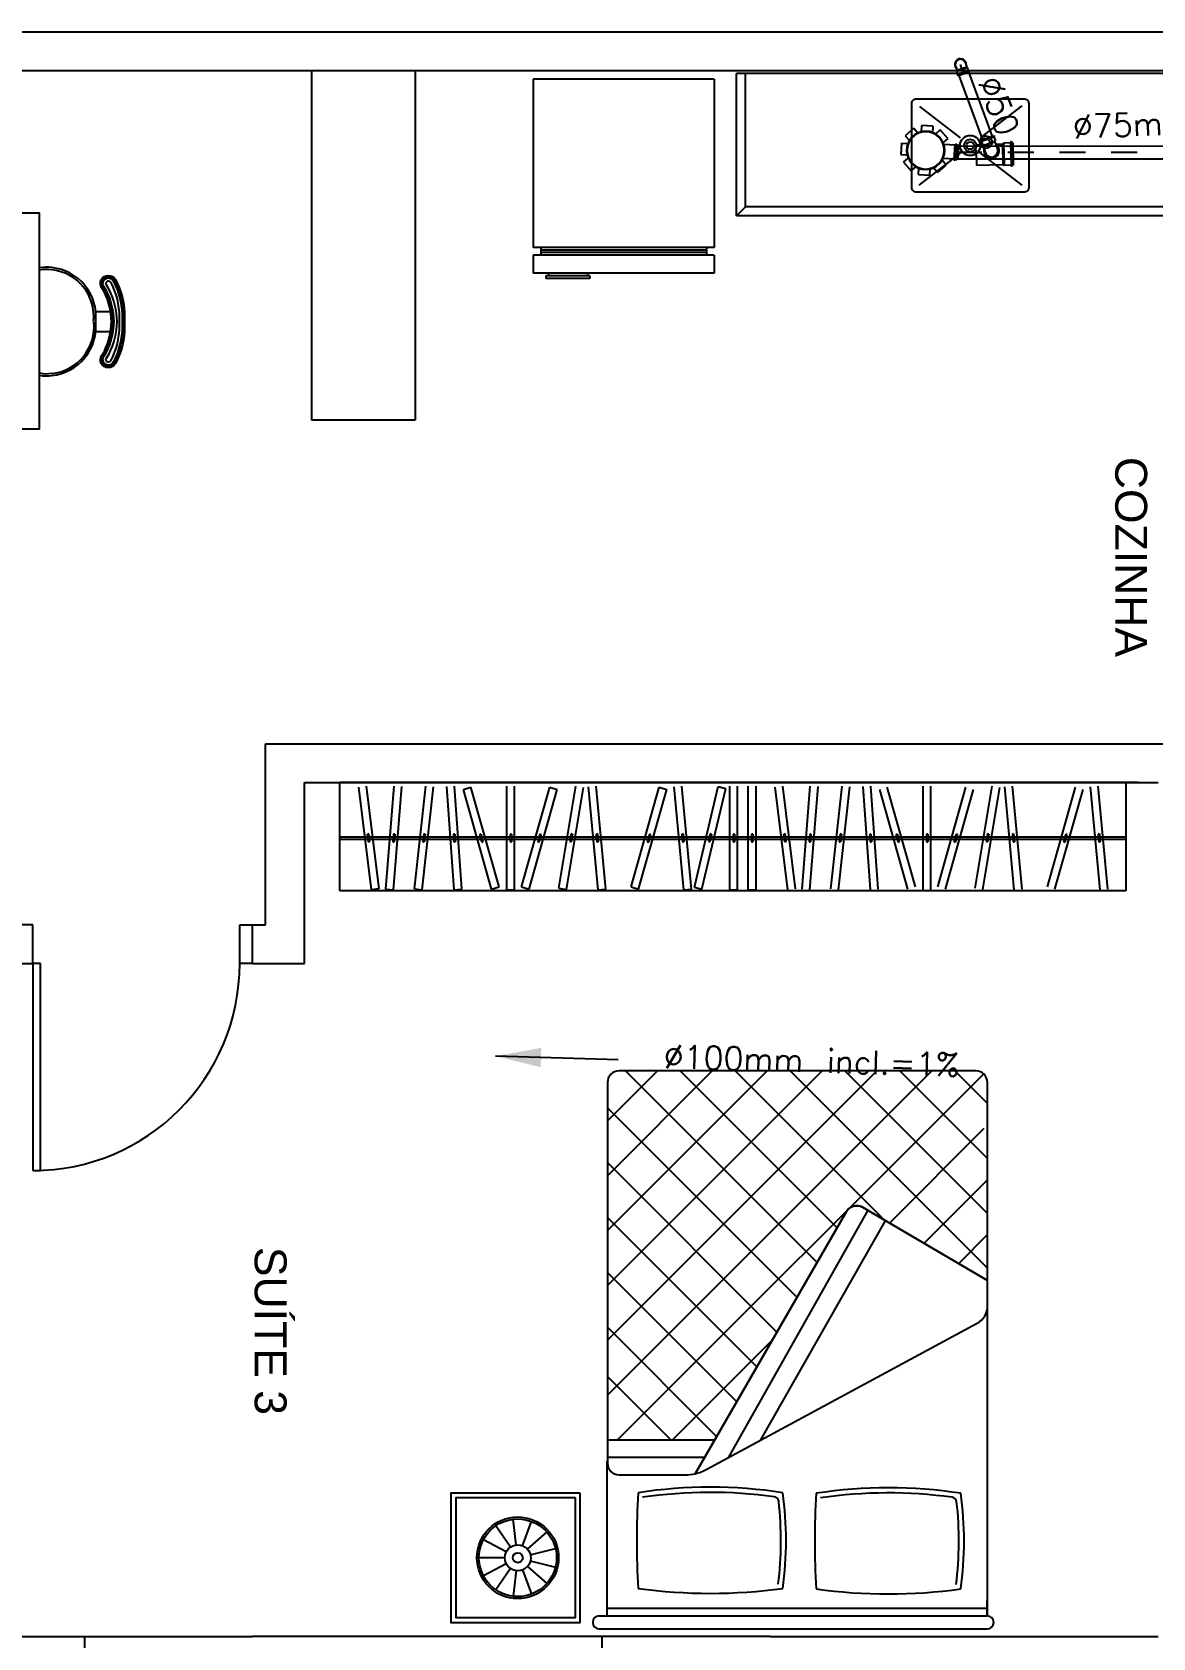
# Model space of a CAD drawing. Header units: millimetres. Extents: x 4595 to 4915, y 2085 to 2243.
# Drawn here: x 4725.47 to 4729.8, y 2172.46 to 2178.67 of the extents above; entities that cross this region are included whole.
import ezdxf
from ezdxf.enums import TextEntityAlignment as Align

# ---------------------------------------------------------------- set-up
doc = ezdxf.new("R2010")
doc.units = ezdxf.units.MM
doc.header["$LTSCALE"] = 0.8
doc.linetypes.add('HIDDEN2', pattern=[0.1875, 0.125, -0.0625])
for name, color, linetype in [('02', 2, 'Continuous'), ('BANHO_COZINHA', 7, 'Continuous'), ('CONEXAO_ESGOTO', 7, 'Continuous'), ('DETALHE_CONEXAO_EG', 3, 'Continuous'), ('DIVERSOS', 4, 'Continuous'), ('MOBIL-I', 251, 'Continuous'), ('MOVEIS', 7, 'Continuous'), ('parede', 2, 'Continuous'), ('PISO', 8, 'Continuous'), ('TUBULAÇÃO_ESGOTO', 6, 'Continuous')]:
    doc.layers.add(name, color=color, linetype=linetype)
doc.styles.add('ROMANS', font='romans', dxfattribs={"height": 0.1})
doc.styles.add('SANSSERIF', font='sas_____.pfb', dxfattribs={"height": 1})

# ---------------------------------------------------------------- blocks, each defined once
blk = doc.blocks.new('Ads_egD_cxs150x150x50-p')
for p, q in [((-0.0825, 0.0514), (-0.0514, 0.0825)), ((-0.0514, 0.0825), (-0.0343, 0.0655)), ((-0.022, 0.0947), (-0.022, 0.0706)), ((-0.022, 0.0947), (0.022, 0.0947)), ((0.022, 0.0947), (0.022, 0.0706)), ((0.0514, 0.0825), (0.0343, 0.0655)), ((0.0514, 0.0825), (0.0825, 0.0514)), ((-0.0947, 0.022), (-0.0706, 0.022)), ((-0.0947, -0.022), (-0.0947, 0.022)), ((-0.0825, 0.0514), (-0.0655, 0.0343)), ((0.0825, 0.0514), (0.0655, 0.0343)), ((0.1124, 0.0268), (0.069, 0.0268)), ((0.1124, 0.0287), (0.1124, -0.0287)), ((0.1175, 0.0312), (0.1148, 0.0312)), ((0.12, 0.0287), (0.12, -0.0287)), ((0.1269, 0.0268), (0.12, 0.0268)), ((0.1269, 0.0268), (0.1269, -0.0268)), ((-0.0947, -0.022), (-0.0706, -0.022)), ((-0.0825, -0.0514), (-0.0655, -0.0343)), ((-0.0514, -0.0825), (-0.0825, -0.0514)), ((0.0825, -0.0514), (0.0514, -0.0825)), ((0.0825, -0.0514), (0.0655, -0.0343)), ((0.1124, -0.0268), (0.069, -0.0268)), ((0.1175, -0.0312), (0.1148, -0.0312)), ((0.1269, -0.0268), (0.12, -0.0268)), ((-0.0514, -0.0825), (-0.0343, -0.0655)), ((-0.022, -0.0947), (-0.022, -0.0706)), ((0.022, -0.0947), (-0.022, -0.0947)), ((0.022, -0.0947), (0.022, -0.0706)), ((0.0514, -0.0825), (0.0343, -0.0655))]:
    blk.add_line(p, q)
for radius in [0.074, 0.072]:
    blk.add_circle((0, 0), radius)
for centre, start, end in [((0.1148, 0.0287), 90, 180), ((0.1175, 0.0287), 360, 90), ((0.1148, -0.0287), 180, 270), ((0.1175, -0.0287), 270, 0)]:
    blk.add_arc(centre, 0.00245, start, end)
blk = doc.blocks.new('Ads_egD_90j40-d')
for p, q in [((0, 0.0202), (0.0096, 0.0202)), ((0.0096, 0.0202), (0.0174, 0.0202)), ((0.0191, 0.0214), (0.0174, 0.0202)), ((0.0174, 0.0202), (0.0174, -0.0202)), ((0.0323, 0.0214), (0.0191, 0.0214)), ((0.0191, -0.0214), (0.0191, 0.0214)), ((0.0343, 0.0223), (0.0323, 0.0214)), ((0.0323, 0.0214), (0.0323, -0.0214)), ((0.0343, 0.0223), (0.0343, -0.0223)), ((0.0382, 0.0223), (0.0343, 0.0223)), ((0.0382, 0.0223), (0.0382, -0.0223)), ((0, -0.0202), (0.0096, -0.0202)), ((0.0096, -0.0202), (0.0174, -0.0202)), ((0.0191, -0.0214), (0.0174, -0.0202)), ((0.0323, -0.0214), (0.0191, -0.0214)), ((0.0343, -0.0223), (0.0323, -0.0214)), ((0.0382, -0.0223), (0.0343, -0.0223))]:
    blk.add_line(p, q)
for radius, start, end in [(0.0223, 64.62318, 295.37682), (0.0202, 90, 270)]:
    blk.add_arc((0, 0), radius, start, end)
blk = doc.blocks.new('Adh_BalaoAf')
for p, q in [((0, 0), (0.65, 0)), ((1.8, 0), (1.15, 0))]:
    blk.add_line(p, q)
blk.add_circle((0.9, 0), 0.25)

msp = doc.modelspace()

# ---------------------------------------------------------------- linework, layer by layer
at = {"linetype": 'Continuous'}
for p, q in [((4729.1637, 2178.2367), (4729.1636, 2178.2367)), ((4729.263, 2178.1525), (4729.2591, 2178.1524))]:
    msp.add_line(p, q, dxfattribs=at)
msp.add_lwpolyline([(4723.6465, 2177.9675), (4723.6465, 2177.1338), (4725.4993, 2177.1338), (4725.4993, 2177.9675)], close=True)
at = {"layer": '02', "color": 3, "lineweight": 40}
msp.add_line((4729.261, 2178.2393), (4729.257, 2178.2392), dxfattribs=at)
at = {"layer": 'BANHO_COZINHA'}
for p, q in [((4729.9939, 2178.5066), (4728.1939, 2178.5066)), ((4728.1939, 2177.9566), (4728.1939, 2178.5066)), ((4728.2289, 2177.9916), (4728.2289, 2178.5066)), ((4728.9009, 2178.3802), (4729.0584, 2178.2586)), ((4729.2958, 2178.3825), (4729.1355, 2178.2586)), ((4729.0584, 2178.199), (4728.8981, 2178.0751)), ((4729.1355, 2178.199), (4729.2958, 2178.0751)), ((4728.2289, 2177.9916), (4728.1939, 2177.9566)), ((4729.9589, 2177.9916), (4728.2289, 2177.9916)), ((4729.9939, 2177.9566), (4728.1939, 2177.9566))]:
    msp.add_line(p, q, dxfattribs=at)
msp.add_lwpolyline([(4729.1464, 2178.4096), (4729.3049, 2178.4096, -0.414214), (4729.323, 2178.3915), (4729.323, 2178.066, -0.414214), (4729.3049, 2178.048), (4728.889, 2178.048, -0.414214), (4728.8709, 2178.066), (4728.8709, 2178.3915, -0.414214), (4728.889, 2178.4096), (4729.1464, 2178.4096)], format="xyb", dxfattribs=at)
for radius in [0.0391, 0.024, 0.0147]:
    msp.add_circle((4729.097, 2178.2288), radius, dxfattribs=at)
at = {"layer": 'CONEXAO_ESGOTO'}
msp.add_line((4727.7362, 2174.6958), (4727.2619, 2174.7093), dxfattribs=at)
msp.add_solid([(4727.2619, 2174.7093), (4727.4368, 2174.6668), (4727.4389, 2174.7418)], dxfattribs=at)
at = {"layer": 'DETALHE_CONEXAO_EG'}
for p, q in [((4729.119, 2178.2318), (4729.1536, 2178.2327)), ((4729.1199, 2178.1931), (4729.119, 2178.2318)), ((4729.1338, 2178.2454), (4729.1346, 2178.2431)), ((4729.1346, 2178.2431), (4729.137, 2178.244)), ((4729.1353, 2178.2486), (4729.1869, 2178.2675)), ((4729.1361, 2178.2463), (4729.1878, 2178.2652)), ((4729.137, 2178.244), (4729.1887, 2178.2628)), ((4729.137, 2178.244), (4729.143, 2178.2275)), ((4729.143, 2178.2275), (4729.1947, 2178.2464)), ((4729.1462, 2178.226), (4729.143, 2178.2275)), ((4729.1932, 2178.2432), (4729.1462, 2178.226)), ((4729.1462, 2178.226), (4729.1555, 2178.2005)), ((4729.1875, 2178.2602), (4729.1859, 2178.262)), ((4729.1869, 2178.2675), (4729.1878, 2178.2652)), ((4729.1869, 2178.2675), (4729.1878, 2178.2652)), ((4729.1894, 2178.2619), (4729.1875, 2178.2602)), ((4729.1878, 2178.2652), (4729.1901, 2178.266)), ((4729.191, 2178.2637), (4729.1887, 2178.2628)), ((4729.1887, 2178.2628), (4729.1947, 2178.2464)), ((4729.1901, 2178.266), (4729.191, 2178.2637)), ((4729.2025, 2178.2177), (4729.1932, 2178.2432)), ((4729.1973, 2178.234), (4729.2217, 2178.2342)), ((4729.2216, 2178.2344), (4729.2255, 2178.2384)), ((4729.2216, 2178.2344), (4729.2235, 2178.1555)), ((4729.2531, 2178.2391), (4729.2255, 2178.2384)), ((4729.2255, 2178.2384), (4729.2275, 2178.1516)), ((4729.2569, 2178.2431), (4729.253, 2178.243)), ((4729.253, 2178.243), (4729.2531, 2178.2391)), ((4729.2531, 2178.2391), (4729.2551, 2178.1523)), ((4729.257, 2178.2392), (4729.2591, 2178.1524)), ((4729.1199, 2178.1931), (4729.1208, 2178.1532)), ((4729.1208, 2178.1532), (4729.2235, 2178.1555)), ((4729.2235, 2178.1555), (4729.2275, 2178.1516)), ((4729.2551, 2178.1523), (4729.2275, 2178.1516)), ((4729.2552, 2178.1484), (4729.2551, 2178.1523)), ((4729.263, 2178.1525), (4729.2591, 2178.1524)), ((4729.2591, 2178.1524), (4729.2591, 2178.1484)), ((4729.2591, 2178.1484), (4729.2552, 2178.1484))]:
    msp.add_line(p, q, dxfattribs=at)
at = {"layer": 'DETALHE_CONEXAO_EG', "color": 3}
msp.add_line((4729.261, 2178.2393), (4729.263, 2178.1525), dxfattribs=at)
at = {"layer": 'DETALHE_CONEXAO_EG'}
for radius, start, end in [(0.03, 166.51449, 53.62911), (0.0275, 175.45182, 44.69177), (0.025, 200.0718, 20.0718)]:
    msp.add_arc((4729.179, 2178.2091), radius, start, end, dxfattribs=at)
at = {"layer": 'MOBIL-I', "color": 253}
for radius in [0.024, 0.0147]:
    msp.add_circle((4729.1575, 2178.2418), radius, dxfattribs=at)
at = {"layer": 'MOVEIS'}
for p, q in [((4725.7171, 2177.5872), (4725.7744, 2177.5872)), ((4725.7171, 2177.5097), (4725.7744, 2177.5097)), ((4728.9484, 2174.6526), (4727.6948, 2173.399)), ((4728.5241, 2174.6526), (4727.6948, 2173.8233)), ((4728.7362, 2174.6526), (4727.6948, 2173.6112)), ((4728.312, 2174.6526), (4727.6948, 2174.0354)), ((4728.0998, 2174.6526), (4727.6948, 2174.2475)), ((4727.8877, 2174.6526), (4727.6948, 2174.4597)), ((4729.1482, 2174.6403), (4727.7343, 2173.2264)), ((4728.5049, 2173.912), (4727.7644, 2174.6526)), ((4728.5826, 2174.0465), (4727.9765, 2174.6526)), ((4728.7659, 2174.0753), (4728.1886, 2174.6526)), ((4729.1639, 2173.8895), (4728.4008, 2174.6526)), ((4729.1639, 2174.1016), (4728.6129, 2174.6526)), ((4729.1639, 2174.3138), (4728.825, 2174.6526)), ((4729.1639, 2174.5259), (4729.0372, 2174.6526)), ((4728.4273, 2173.7775), (4727.6948, 2174.51)), ((4729.1498, 2174.4298), (4728.7845, 2174.0645)), ((4728.3497, 2173.643), (4727.6948, 2174.2979)), ((4729.1639, 2174.2317), (4728.9184, 2173.9863)), ((4728.272, 2173.5085), (4727.6948, 2174.0858)), ((4729.1639, 2174.0196), (4729.0524, 2173.9081)), ((4728.1944, 2173.374), (4727.6948, 2173.8736)), ((4729.163, 2173.7317), (4729.163, 2172.5461)), ((4728.1168, 2173.2395), (4727.6948, 2173.6615)), ((4728.3314, 2173.6114), (4727.9464, 2173.2264)), ((4727.9394, 2173.2264), (4727.6948, 2173.471)), ((4727.693, 2173.1443), (4727.693, 2172.5461)), ((4727.3198, 2172.8119), (4727.263, 2172.8942)), ((4727.3421, 2172.8204), (4727.3301, 2172.9197)), ((4727.3659, 2172.8175), (4727.4014, 2172.911)), ((4727.3039, 2172.794), (4727.2154, 2172.8405)), ((4727.3856, 2172.8039), (4727.4604, 2172.8702)), ((4727.2982, 2172.7708), (4727.1982, 2172.7708)), ((4727.3967, 2172.7827), (4727.4938, 2172.8067)), ((4727.3967, 2172.7588), (4727.4938, 2172.7349)), ((4727.3039, 2172.7475), (4727.2154, 2172.7011)), ((4727.3198, 2172.7296), (4727.263, 2172.6473)), ((4727.3421, 2172.7211), (4727.3301, 2172.6219)), ((4727.3659, 2172.724), (4727.4014, 2172.6305)), ((4727.3856, 2172.7376), (4727.4604, 2172.6713)), ((4727.693, 2172.5761), (4729.163, 2172.5761)), ((4729.163, 2172.5461), (4729.163, 2172.6061)), ((4727.663, 2172.5461), (4729.163, 2172.5461)), ((4727.663, 2172.4961), (4729.163, 2172.4961))]:
    msp.add_line(p, q, dxfattribs=at)
msp.add_lwpolyline([(4725.8288, 2177.5647), (4725.8288, 2177.5315, -0.126461), (4725.7929, 2177.3863, -1.05486), (4725.7405, 2177.4187), (4725.7504, 2177.4345, 0.10861), (4725.778, 2177.5484, 0.10861), (4725.7504, 2177.6624), (4725.7405, 2177.6782, -1.05486), (4725.7929, 2177.7106, -0.126461), (4725.8288, 2177.5653), (4725.8288, 2177.5321)], format="xyb", dxfattribs=at)
for points in [[(4725.823, 2177.5484), (4725.823, 2177.5315, -0.12647), (4725.7878, 2177.3891, -1.057116), (4725.7453, 2177.4155), (4725.7555, 2177.4317, 0.109005), (4725.7838, 2177.5484, 0.109005), (4725.7555, 2177.6652), (4725.7453, 2177.6814, -1.057116), (4725.7878, 2177.7078, -0.12647), (4725.823, 2177.5654)], [(4725.819, 2177.5484), (4725.819, 2177.5315, -0.126475), (4725.7843, 2177.391, -1.059183), (4725.7486, 2177.4133), (4725.759, 2177.4297, 0.109269), (4725.7878, 2177.5484, 0.109269), (4725.759, 2177.6672), (4725.7486, 2177.6836, -1.059183), (4725.7843, 2177.7059, -0.126475), (4725.819, 2177.5654)], [(4725.8074, 2177.5484), (4725.8074, 2177.5314, -0.126481), (4725.7741, 2177.3965, -1.071489), (4725.7583, 2177.4068), (4725.7691, 2177.4241, 0.110003), (4725.7994, 2177.5484, 0.110003), (4725.7691, 2177.6728), (4725.7583, 2177.6901, -1.071489), (4725.7741, 2177.7004, -0.126481), (4725.8074, 2177.5654)]]:
    msp.add_lwpolyline(points, format="xyb", close=True, dxfattribs=at)
at = {"layer": 'MOVEIS', "linetype": 'Continuous'}
for points in [[(4728.0339, 2173.0958), (4728.6187, 2174.1092, -0.415665), (4728.68, 2174.1255), (4729.1639, 2173.843), (4729.1639, 2174.4179), (4729.1639, 2174.6075, 0.414214), (4729.1189, 2174.6524), (4727.7397, 2174.6524, 0.414214), (4727.6948, 2174.6075), (4727.6948, 2174.4179), (4727.6948, 2173.1365, 0.414214), (4727.7397, 2173.0915), (4727.9948, 2173.0915, 0.055363)], [(4729.1639, 2173.843), (4728.68, 2174.1255, 0.415665), (4728.6187, 2174.1092), (4728.0339, 2173.0958, 0.068584), (4728.0794, 2173.1129), (4729.1243, 2173.6771, 0.275591), (4729.1639, 2173.7435)]]:
    msp.add_lwpolyline(points, format="xyb", close=True, dxfattribs=at)
for points in [[(4728.1635, 2173.159), (4728.703, 2174.1144)], [(4728.2871, 2173.2264), (4728.7704, 2174.0751)], [(4727.6976, 2173.2264), (4728.1073, 2173.2264)], [(4727.6948, 2173.159), (4728.0679, 2173.159)]]:
    msp.add_lwpolyline(points, dxfattribs=at)
at = {"layer": 'MOVEIS'}
for points in [[(4727.59, 2173.0207), (4727.09, 2173.0207), (4727.09, 2172.5207), (4727.59, 2172.5207)], [(4727.5713, 2173.0021), (4727.1086, 2173.0021), (4727.1086, 2172.5394), (4727.5713, 2172.5394)]]:
    msp.add_lwpolyline(points, close=True, dxfattribs=at)
for radius in [0.1578, 0.15, 0.05, 0.019]:
    msp.add_circle((4727.3482, 2172.7708), radius, dxfattribs=at)
for centre, radius, start, end in [((4725.5266, 2177.6434), 0.1154, 79.51205, 103.65465), ((4725.5266, 2177.6434), 0.1069, 79.51205, 103.65465), ((4725.5284, 2177.5682), 0.1811, 354.01851, 84.18906), ((4725.5284, 2177.5682), 0.1896, 354.01851, 84.18906), ((4725.5284, 2177.5287), 0.1822, 275.81094, 5.98149), ((4725.5284, 2177.5287), 0.1896, 275.81094, 5.98149), ((4725.5266, 2177.4535), 0.1067, 256.34535, 280.48795), ((4725.5266, 2177.4535), 0.1154, 256.34535, 280.48795), ((4731.3259, 2172.8373), 3.5176, 176.98842, 183.01158), ((4728.093, 2171.1992), 1.8443, 81.27584, 98.72416), ((4728.093, 2171.1992), 1.8243, 82.23291, 98.26343), ((4728.3368, 2172.9869), 0.02, 6.4988, 82.23291), ((4727.0236, 2172.8373), 1.3617, 352.19981, 7.80019), ((4732.0137, 2172.8352), 3.5176, 176.98842, 183.01158), ((4728.7807, 2171.197), 1.8443, 81.27584, 98.72416), ((4728.7807, 2171.197), 1.8243, 82.23291, 98.26343), ((4729.0246, 2172.9848), 0.02, 6.4988, 82.23291), ((4727.7114, 2172.8352), 1.3617, 352.19981, 7.80019), ((4727.0236, 2172.8373), 1.3417, 352.80483, 6.4988), ((4727.7114, 2172.8352), 1.3417, 352.80483, 6.4988), ((4728.093, 2174.6813), 2.048, 262.1494, 277.8506), ((4728.7807, 2174.6791), 2.048, 262.1494, 277.8506), ((4727.663, 2172.5211), 0.025, 90, 270), ((4729.163, 2172.5211), 0.025, 270, 90)]:
    msp.add_arc(centre, radius, start, end, dxfattribs=at)
at = {"layer": 'parede', "color": 253}
for p, q in [((4734.5234, 2178.6671), (4709.5234, 2178.6671)), ((4731.3734, 2178.5171), (4717.7779, 2178.5171)), ((4726.5521, 2177.1671), (4726.5521, 2178.5171)), ((4726.9521, 2178.5171), (4726.9521, 2177.1671)), ((4727.4073, 2178.485), (4727.4073, 2177.835)), ((4728.1073, 2178.485), (4727.4073, 2178.485)), ((4728.1073, 2178.485), (4728.1073, 2177.835)), ((4728.1073, 2177.835), (4727.4073, 2177.835)), ((4728.1073, 2177.805), (4727.4073, 2177.805)), ((4727.4073, 2177.805), (4727.4073, 2177.735)), ((4727.4373, 2177.835), (4727.4373, 2177.805)), ((4728.0773, 2177.825), (4727.4373, 2177.825)), ((4728.0773, 2177.815), (4727.4373, 2177.815)), ((4728.0773, 2177.835), (4728.0773, 2177.805)), ((4728.1073, 2177.805), (4728.1073, 2177.735)), ((4728.1073, 2177.735), (4727.4073, 2177.735)), ((4727.4573, 2177.725), (4727.4573, 2177.715)), ((4727.6273, 2177.725), (4727.4573, 2177.725)), ((4727.6273, 2177.715), (4727.4573, 2177.715)), ((4727.4673, 2177.735), (4727.4673, 2177.725)), ((4727.6173, 2177.735), (4727.6173, 2177.725)), ((4727.6273, 2177.725), (4727.6273, 2177.715)), ((4726.9521, 2177.1671), (4726.5521, 2177.1671)), ((4726.3734, 2175.9171), (4731.3734, 2175.9171)), ((4726.3734, 2175.2171), (4726.3734, 2175.9171)), ((4726.5234, 2175.7671), (4729.8234, 2175.7671)), ((4726.5234, 2175.0671), (4726.5234, 2175.7671)), ((4729.7461, 2175.7671), (4726.6602, 2175.7671)), ((4726.6602, 2175.7671), (4729.6978, 2175.7671)), ((4726.6602, 2175.3481), (4726.6602, 2175.7671)), ((4726.6602, 2175.7671), (4729.6978, 2175.7671)), ((4726.7325, 2175.7496), (4726.7818, 2175.3527)), ((4726.7622, 2175.7533), (4726.8115, 2175.3564)), ((4726.8378, 2175.3546), (4726.8699, 2175.7534)), ((4726.8677, 2175.3522), (4726.8998, 2175.751)), ((4726.9495, 2175.3556), (4726.9924, 2175.7533)), ((4726.9793, 2175.3524), (4727.0223, 2175.7501)), ((4727.102, 2175.3522), (4727.074, 2175.7512)), ((4727.1319, 2175.3543), (4727.1039, 2175.7533)), ((4727.1381, 2175.7402), (4727.167, 2175.7484)), ((4727.2472, 2175.3554), (4727.1381, 2175.7402)), ((4727.2761, 2175.3636), (4727.167, 2175.7484)), ((4727.306, 2175.3526), (4727.306, 2175.7526)), ((4727.336, 2175.3526), (4727.336, 2175.7526)), ((4727.3629, 2175.3635), (4727.4717, 2175.7485)), ((4727.3918, 2175.3554), (4727.5005, 2175.7403)), ((4727.4717, 2175.7485), (4727.5005, 2175.7403)), ((4727.5069, 2175.3582), (4727.5731, 2175.7527)), ((4727.5365, 2175.3533), (4727.6027, 2175.7478)), ((4727.6584, 2175.3523), (4727.6212, 2175.7506)), ((4727.6883, 2175.3551), (4727.651, 2175.7534)), ((4727.7864, 2175.3635), (4727.8952, 2175.7485)), ((4727.8153, 2175.3554), (4727.924, 2175.7403)), ((4727.8952, 2175.7485), (4727.924, 2175.7403)), ((4727.9903, 2175.3523), (4727.9531, 2175.7506)), ((4728.0202, 2175.3551), (4727.9829, 2175.7534)), ((4728.0309, 2175.362), (4728.1228, 2175.7513)), ((4728.0601, 2175.3551), (4728.152, 2175.7444)), ((4728.1228, 2175.7513), (4728.152, 2175.7444)), ((4728.168, 2175.3526), (4728.168, 2175.7526)), ((4728.198, 2175.3526), (4728.198, 2175.7526)), ((4728.2392, 2175.3526), (4728.2392, 2175.7526)), ((4728.2692, 2175.3526), (4728.2692, 2175.7526)), ((4728.3414, 2175.7496), (4728.3908, 2175.3527)), ((4728.3712, 2175.7533), (4728.4205, 2175.3564)), ((4728.4468, 2175.3546), (4728.4789, 2175.7534)), ((4728.4767, 2175.3522), (4728.5088, 2175.751)), ((4728.5585, 2175.3556), (4728.6014, 2175.7533)), ((4728.5883, 2175.3524), (4728.6313, 2175.7501)), ((4728.7109, 2175.3522), (4728.683, 2175.7512)), ((4728.7409, 2175.3543), (4728.7129, 2175.7533)), ((4728.8562, 2175.3554), (4728.7471, 2175.7402)), ((4728.8851, 2175.3636), (4728.776, 2175.7484)), ((4728.915, 2175.3526), (4728.915, 2175.7526)), ((4728.945, 2175.3526), (4728.945, 2175.7526)), ((4728.9719, 2175.3635), (4729.0806, 2175.7485)), ((4729.0008, 2175.3554), (4729.1095, 2175.7403)), ((4729.1159, 2175.3582), (4729.1821, 2175.7527)), ((4729.1455, 2175.3533), (4729.2117, 2175.7478)), ((4729.2674, 2175.3523), (4729.2302, 2175.7506)), ((4729.2973, 2175.3551), (4729.26, 2175.7534)), ((4729.3954, 2175.3635), (4729.5041, 2175.7485)), ((4729.4243, 2175.3554), (4729.533, 2175.7403)), ((4729.5993, 2175.3523), (4729.5621, 2175.7506)), ((4729.6292, 2175.3551), (4729.5919, 2175.7534)), ((4729.6978, 2175.7671), (4729.6978, 2175.3481)), ((4726.6602, 2175.5576), (4728.3956, 2175.5576)), ((4726.6602, 2175.5476), (4728.3956, 2175.5476)), ((4726.7726, 2175.5681), (4726.7677, 2175.5675)), ((4726.7714, 2175.5378), (4726.7677, 2175.5675)), ((4726.7763, 2175.5384), (4726.7726, 2175.5681)), ((4726.8675, 2175.5679), (4726.8651, 2175.5382)), ((4726.8725, 2175.5675), (4726.8675, 2175.5679)), ((4726.8725, 2175.5675), (4726.8701, 2175.5378)), ((4726.985, 2175.568), (4726.9818, 2175.5383)), ((4726.99, 2175.5675), (4726.985, 2175.568)), ((4726.99, 2175.5675), (4726.9868, 2175.5378)), ((4727.1044, 2175.5679), (4727.0994, 2175.5675)), ((4727.0994, 2175.5675), (4727.1015, 2175.5378)), ((4727.1044, 2175.5679), (4727.1065, 2175.5381)), ((4727.2054, 2175.567), (4727.2006, 2175.5656)), ((4727.2006, 2175.5656), (4727.2088, 2175.5369)), ((4727.2054, 2175.567), (4727.2136, 2175.5383)), ((4727.3235, 2175.5676), (4727.3185, 2175.5676)), ((4727.3185, 2175.5676), (4727.3185, 2175.5377)), ((4727.3235, 2175.5676), (4727.3235, 2175.5377)), ((4727.4334, 2175.567), (4727.4253, 2175.5383)), ((4727.4382, 2175.5657), (4727.4301, 2175.5369)), ((4727.4382, 2175.5657), (4727.4334, 2175.567)), ((4727.5548, 2175.5682), (4727.5499, 2175.5387)), ((4727.5597, 2175.5674), (4727.5548, 2175.5682)), ((4727.5597, 2175.5674), (4727.5548, 2175.5379)), ((4727.6558, 2175.568), (4727.6508, 2175.5675)), ((4727.6508, 2175.5675), (4727.6536, 2175.5378)), ((4727.6558, 2175.568), (4727.6586, 2175.5382)), ((4727.8569, 2175.567), (4727.8488, 2175.5383)), ((4727.8617, 2175.5657), (4727.8536, 2175.5369)), ((4727.8617, 2175.5657), (4727.8569, 2175.567)), ((4727.9877, 2175.568), (4727.9827, 2175.5675)), ((4727.9827, 2175.5675), (4727.9855, 2175.5378)), ((4727.9877, 2175.568), (4727.9905, 2175.5382)), ((4728.0924, 2175.5683), (4728.0856, 2175.5393)), ((4728.0973, 2175.5672), (4728.0904, 2175.5381)), ((4728.0973, 2175.5672), (4728.0924, 2175.5683)), ((4728.1855, 2175.5676), (4728.1805, 2175.5676)), ((4728.1805, 2175.5676), (4728.1805, 2175.5377)), ((4728.1855, 2175.5676), (4728.1855, 2175.5377)), ((4728.2567, 2175.5676), (4728.2517, 2175.5676)), ((4728.2517, 2175.5676), (4728.2517, 2175.5377)), ((4728.2567, 2175.5676), (4728.2567, 2175.5377)), ((4728.2692, 2175.5576), (4729.6978, 2175.5576)), ((4728.2692, 2175.5476), (4729.6978, 2175.5476)), ((4728.3816, 2175.5681), (4728.3767, 2175.5675)), ((4728.3804, 2175.5378), (4728.3767, 2175.5675)), ((4728.3853, 2175.5384), (4728.3816, 2175.5681)), ((4728.4765, 2175.5679), (4728.4741, 2175.5382)), ((4728.4815, 2175.5675), (4728.4765, 2175.5679)), ((4728.4815, 2175.5675), (4728.4791, 2175.5378)), ((4728.594, 2175.568), (4728.5908, 2175.5383)), ((4728.599, 2175.5675), (4728.594, 2175.568)), ((4728.599, 2175.5675), (4728.5958, 2175.5378)), ((4728.7134, 2175.5679), (4728.7084, 2175.5675)), ((4728.7084, 2175.5675), (4728.7105, 2175.5378)), ((4728.7134, 2175.5679), (4728.7154, 2175.5381)), ((4728.8144, 2175.567), (4728.8096, 2175.5656)), ((4728.8096, 2175.5656), (4728.8178, 2175.5369)), ((4728.8144, 2175.567), (4728.8226, 2175.5383)), ((4728.9325, 2175.5676), (4728.9275, 2175.5676)), ((4728.9275, 2175.5676), (4728.9275, 2175.5377)), ((4728.9325, 2175.5676), (4728.9325, 2175.5377)), ((4729.0424, 2175.567), (4729.0342, 2175.5383)), ((4729.0472, 2175.5657), (4729.0391, 2175.5369)), ((4729.0472, 2175.5657), (4729.0424, 2175.567)), ((4729.1638, 2175.5682), (4729.1589, 2175.5387)), ((4729.1687, 2175.5674), (4729.1638, 2175.5682)), ((4729.1687, 2175.5674), (4729.1638, 2175.5379)), ((4729.2648, 2175.568), (4729.2598, 2175.5675)), ((4729.2598, 2175.5675), (4729.2626, 2175.5378)), ((4729.2648, 2175.568), (4729.2676, 2175.5382)), ((4729.4659, 2175.567), (4729.4578, 2175.5383)), ((4729.4707, 2175.5657), (4729.4626, 2175.5369)), ((4729.4707, 2175.5657), (4729.4659, 2175.567)), ((4729.5967, 2175.568), (4729.5917, 2175.5675)), ((4729.5917, 2175.5675), (4729.5945, 2175.5378)), ((4729.5967, 2175.568), (4729.5995, 2175.5382)), ((4726.7714, 2175.5378), (4726.7763, 2175.5384)), ((4726.8651, 2175.5382), (4726.8701, 2175.5378)), ((4726.9818, 2175.5383), (4726.9868, 2175.5378)), ((4727.1015, 2175.5378), (4727.1065, 2175.5381)), ((4727.2088, 2175.5369), (4727.2136, 2175.5383)), ((4727.3185, 2175.5377), (4727.3235, 2175.5377)), ((4727.4253, 2175.5383), (4727.4301, 2175.5369)), ((4727.5499, 2175.5387), (4727.5548, 2175.5379)), ((4727.6536, 2175.5378), (4727.6586, 2175.5382)), ((4727.8488, 2175.5383), (4727.8536, 2175.5369)), ((4727.9855, 2175.5378), (4727.9905, 2175.5382)), ((4728.0856, 2175.5393), (4728.0904, 2175.5381)), ((4728.1805, 2175.5377), (4728.1855, 2175.5377)), ((4728.2517, 2175.5377), (4728.2567, 2175.5377)), ((4728.3804, 2175.5378), (4728.3853, 2175.5384)), ((4728.4741, 2175.5382), (4728.4791, 2175.5378)), ((4728.5908, 2175.5383), (4728.5958, 2175.5378)), ((4728.7105, 2175.5378), (4728.7154, 2175.5381)), ((4728.8178, 2175.5369), (4728.8226, 2175.5383)), ((4728.9275, 2175.5377), (4728.9325, 2175.5377)), ((4729.0342, 2175.5383), (4729.0391, 2175.5369)), ((4729.1589, 2175.5387), (4729.1638, 2175.5379)), ((4729.2626, 2175.5378), (4729.2676, 2175.5382)), ((4729.4578, 2175.5383), (4729.4626, 2175.5369)), ((4729.5945, 2175.5378), (4729.5995, 2175.5382)), ((4726.8115, 2175.3564), (4726.7818, 2175.3527)), ((4727.2472, 2175.3554), (4727.2761, 2175.3636)), ((4727.3629, 2175.3635), (4727.3918, 2175.3554)), ((4727.5069, 2175.3582), (4727.5365, 2175.3533)), ((4727.7864, 2175.3635), (4727.8153, 2175.3554)), ((4728.0309, 2175.362), (4728.0601, 2175.3551)), ((4729.6978, 2175.3481), (4726.6602, 2175.3481)), ((4726.8378, 2175.3546), (4726.8677, 2175.3522)), ((4726.9495, 2175.3556), (4726.9793, 2175.3524)), ((4727.102, 2175.3522), (4727.1319, 2175.3543)), ((4727.306, 2175.3526), (4727.336, 2175.3526)), ((4727.6584, 2175.3523), (4727.6883, 2175.3551)), ((4727.9903, 2175.3523), (4728.0202, 2175.3551)), ((4728.168, 2175.3526), (4728.198, 2175.3526)), ((4728.2392, 2175.3526), (4728.2692, 2175.3526)), ((4725.4734, 2175.2171), (4725.4234, 2175.2171)), ((4725.4734, 2175.0671), (4725.4734, 2175.2171)), ((4726.2734, 2175.0671), (4726.2734, 2175.2171)), ((4726.2734, 2175.2171), (4726.3234, 2175.2171)), ((4726.3234, 2175.2171), (4726.3734, 2175.2171)), ((4726.3234, 2175.0671), (4726.3234, 2175.2171)), ((4725.4234, 2175.0671), (4725.4734, 2175.0671)), ((4725.4734, 2175.0671), (4725.4734, 2174.2671)), ((4725.5034, 2175.0671), (4725.4734, 2175.0671)), ((4725.5034, 2174.2671), (4725.5034, 2175.0671)), ((4726.3234, 2175.0671), (4726.2734, 2175.0671)), ((4726.3234, 2175.0671), (4726.5234, 2175.0671)), ((4725.4734, 2174.2671), (4725.5034, 2174.2671)), ((4725.3734, 2172.4671), (4725.7636, 2172.4671)), ((4725.6734, 2172.4671), (4725.6734, 2172.3171)), ((4725.7636, 2172.4671), (4726.3234, 2172.4671)), ((4728.3234, 2172.4671), (4726.3234, 2172.4671)), ((4727.6734, 2172.4671), (4727.6734, 2172.3171)), ((4728.3234, 2172.4671), (4729.8234, 2172.4671))]:
    msp.add_line(p, q, dxfattribs=at)
msp.add_arc((4725.4734, 2175.0671), 0.8, 270, 0, dxfattribs=at)
at = {"layer": 'PISO'}
msp.add_line((4729.072, 2178.5041), (4729.0595, 2178.542), dxfattribs=at)
at = {"layer": 'TUBULAÇÃO_ESGOTO'}
for p, q in [((4729.0527, 2178.4996), (4729.1446, 2178.2502)), ((4729.0902, 2178.5135), (4729.1821, 2178.264)), ((4731.5422, 2178.225), (4729.0494, 2178.2259)), ((4731.5422, 2178.175), (4729.0494, 2178.1759))]:
    msp.add_line(p, q, dxfattribs=at)
at = {"layer": 'TUBULAÇÃO_ESGOTO', "linetype": 'HIDDEN2'}
msp.add_line((4731.5422, 2178.2009), (4729.0514, 2178.2019), dxfattribs=at)

# ---------------------------------------------------------------- block references
at = {"layer": 'DETALHE_CONEXAO_EG', "rotation": 288.2337316684254}
msp.add_blockref('Ads_egD_90j40-d', (4729.0595, 2178.542), dxfattribs=at)
at = {"layer": 'DETALHE_CONEXAO_EG', "extrusion": (0, 0, -1), "zscale": -1, "rotation": 183.6469939558775}
msp.add_blockref('Ads_egD_cxs150x150x50-p', (-4728.9248, 2178.21), dxfattribs=at)
at = {"layer": 'DIVERSOS', "rotation": 330.2416819212947}
msp.add_blockref('Adh_BalaoAf', (4729.7768, 2172.3913), dxfattribs=at)

# ---------------------------------------------------------------- texts
at = {"layer": 'CONEXAO_ESGOTO', "style": 'ROMANS'}
for s, rotation, p in [(' %%C50', 289.86882, (4729.1543, 2178.3961)), (' %%C75mm', 2.27918, (4729.696, 2178.2639)), (' %%C100mm', 358.362, (4728.1501, 2174.6566))]:
    msp.add_text(s, height=0.09, rotation=rotation, dxfattribs=at).set_placement(p, align=Align.CENTER)
msp.add_text('incl.=1%%%', height=0.09, rotation=358.362, dxfattribs=at).set_placement((4728.5419, 2174.6454))
at = {"layer": 'parede', "color": 253, "style": 'SANSSERIF'}
for s, p in [('COZINHA', (4729.6575, 2177.0255)), ('SUÍTE 3', (4726.3314, 2173.9725))]:
    msp.add_text(s, height=0.12312, rotation=270, dxfattribs=at).set_placement(p)

doc.saveas('drawing.dxf')
